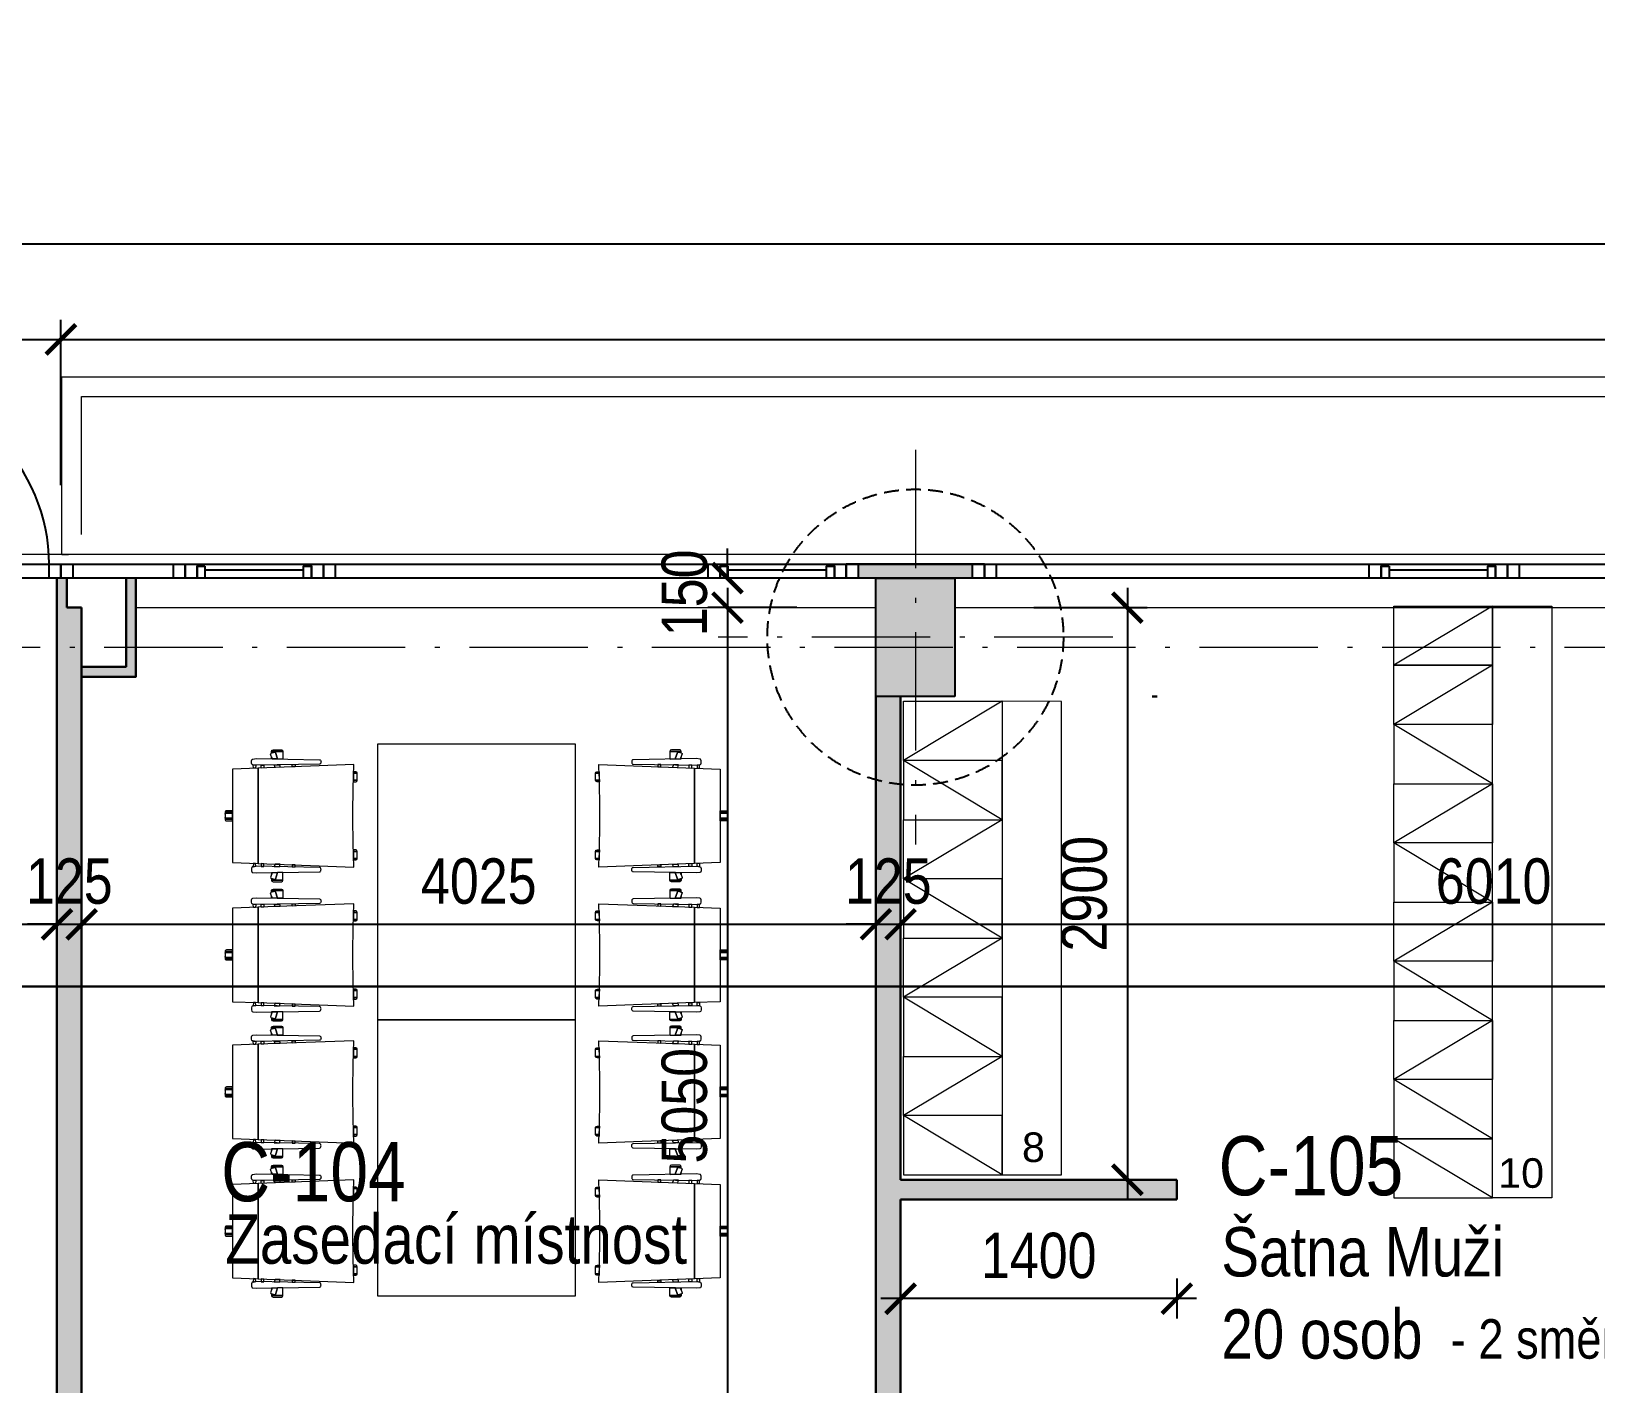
# Model space of a CAD drawing. Header units: millimetres. Extents: x 325046 to 1268204, y 1875583 to 2761998.
# Drawn here: x 911599 to 919526, y 2587159 to 2594014 of the extents above; entities that cross this region are included whole.
import ezdxf

# ---------------------------------------------------------------- set-up
doc = ezdxf.new("R2010")
doc.units = ezdxf.units.MM
doc.header["$LTSCALE"] = 100
doc.header["$PDMODE"] = 65
for name, pattern in [('ACAD_ISO10W100', [18.5, 12, -3, 0.5, -3]), ('DASHED', [0.75, 0.5, -0.25]), ('SO02_F11anp01$0${ Leader Line}', [0])]:
    doc.linetypes.add(name, pattern=pattern)
for name, color, linetype in [('FASÁDY - okna - PŮDORYS', 8, 'Continuous'), ('kóty 100', 5, 'Continuous'), ('Kóty osové', 5, 'Continuous'), ('OKNA - RASTR', 5, 'Continuous'), ('ČÍSLO MÍSTNOSTI', 4, 'Continuous'), ('ŽB- SLOUPY', 3, 'Continuous')]:
    doc.layers.add(name, color=color, linetype=linetype)
for name, color, linetype, lineweight in [('FASÁDY filling', 7, 'Continuous', 5), ('Objekty - osy', 5, 'ACAD_ISO10W100', 20), ('ŽB - Šraf-prefa', 253, 'Continuous', 13)]:
    doc.layers.add(name, color=color, linetype=linetype, lineweight=lineweight)
for name, color, linetype, lineweight, true_color in [('INTERIÉR', 7, 'Continuous', 5, 0xa65930), ('Korabek-trasy', 7, 'Continuous', 30, 0x7478c3), ('Manipulační - obrys - 1. etapa', 7, 'Continuous', 13, 0x1a63a8), ('otvory', 7, 'Continuous', 20, 0xb30000), ('PŘÍČKY - SDK', 7, 'Continuous', 30, 0x6a1174)]:
    doc.layers.add(name, color=color, linetype=linetype, lineweight=lineweight, true_color=true_color)
for name, color, linetype, true_color in [('POPIS MÍSTNOSTÍ', 7, 'Continuous', 0x072bf2), ('Příprava na dock', 7, 'Continuous', 0x616161), ('ŠRAF - SDK', 7, 'Continuous', 0xfbe0ee)]:
    doc.layers.add(name, color=color, linetype=linetype, true_color=true_color)
doc.styles.add('arial 1_200', font='arialbd.ttf', dxfattribs={"height": 300})
doc.styles.add('ARIAL NARROW', font='ARIALN.TTF')
doc.styles.add('ARIL-TENKÝ', font='arial.ttf')
doc.dimstyles.new('100', dxfattribs={"dimscale": 100, "dimtxt": 2.3, "dimasz": 1.5, "dimexe": 1, "dimexo": 4, "dimgap": 1, "dimtad": 1, "dimdec": 0, "dimzin": 0, "dimdsep": 46, "dimtxsty": 'ARIAL NARROW', "dimblk": 'ARCHTICK', "dimcen": 4, "dimdle": 1, "dimclrd": 256, "dimclre": 256, "dimclrt": 7, "dimadec": 0, "dimazin": 0, "dimtfac": 1, "dimtdec": 0, "dimtix": 1, "dimtofl": 0, "dimtmove": 0, "dimatfit": 2, "dimldrblk": 'OBLIQUE', "dimfxl": 1, "dimtolj": 1, "dimtzin": 0, "dimlwd": -1, "dimlwe": -1, "dimarcsym": 1})
doc.dimstyles.new('400', dxfattribs={"dimscale": 400, "dimtxt": 2.5, "dimasz": 2, "dimexe": 1, "dimexo": 12, "dimgap": 1, "dimtad": 1, "dimdec": 0, "dimzin": 0, "dimdsep": 46, "dimtxsty": 'ARIL-TENKÝ', "dimblk": 'ARCHTICK', "dimcen": 4, "dimdle": 1, "dimclrd": 256, "dimclre": 256, "dimclrt": 7, "dimadec": 0, "dimazin": 0, "dimtfac": 1, "dimtdec": 0, "dimtix": 1, "dimtofl": 0, "dimtmove": 0, "dimatfit": 0, "dimldrblk": 'OBLIQUE', "dimfxl": 1, "dimtolj": 1, "dimtzin": 0, "dimlwd": -1, "dimlwe": -1, "dimarcsym": 0})

# ---------------------------------------------------------------- blocks, each defined once
blk = doc.blocks.new('H1 PU')
at = {"layer": 'Příprava na dock', "linetype": 'DASHED', "ltscale": 1.5}
blk.add_circle((1537735.9, -4876565), 750, dxfattribs=at)
blk = doc.blocks.new('A$C73023567')
at = {"layer": 'Korabek-trasy'}
blk.add_line((205475.3, 123125.6), (264874.7, 123125.6), dxfattribs=at)
blk = doc.blocks.new('A$C6A1E434B')
at = {"layer": 'FASÁDY - okna - PŮDORYS'}
blk.add_line((30, 2550), (30, 2050), dxfattribs=at)
for points in [[(10, 2590), (70, 2590), (70, 2550), (10, 2550)], [(10, 2050), (70, 2050), (70, 2010), (10, 2010)]]:
    blk.add_lwpolyline(points, close=True, dxfattribs=at)
at = {"layer": 'OKNA - RASTR'}
blk.add_lwpolyline([(0, 2650), (70, 2650), (70, 0), (0, 0), (0, 2650)], dxfattribs=at)
for points in [[(0, 2650), (70, 2650), (70, 2590), (0, 2590)], [(0, 2010), (70, 2010), (70, 1950), (0, 1950)], [(0, 60), (70, 60), (70, 0), (0, 0)]]:
    blk.add_lwpolyline(points, close=True, dxfattribs=at)
blk = doc.blocks.new('A$C46AD0EA0')
at = {"layer": 'OKNA - RASTR'}
blk.add_line((60, 70), (60, 970), dxfattribs=at)
for points in [[(60, 70), (60, 0), (0, 0), (0, 70)], [(1020, 70), (1020, 0), (960, 0), (960, 70)]]:
    blk.add_lwpolyline(points, close=True, dxfattribs=at)
at = {"layer": 'OKNA - RASTR', "ltscale": 100}
blk.add_lwpolyline([(0, 70), (1020, 70), (1020, 0), (0, 0)], close=True, dxfattribs=at)
at = {"layer": 'OKNA - RASTR'}
blk.add_arc((60, 70), 900, 0, 90, dxfattribs=at)
blk = doc.blocks.new('EA119')
at = {"lineweight": 5}
for p, q in [((-0.0126, 0.3441), (-0.0126, 0.31)), ((-0.0126, 0.3441), (-0.0126, 0.3441)), ((0.0085, 0.3482), (-0.0085, 0.3482)), ((0.0126, 0.31), (0.0126, 0.3441)), ((-0.0126, 0.31), (0.0126, 0.31)), ((-0.318, 0.1146), (-0.3233, 0.0983)), ((-0.3207, 0.0932), (-0.2881, 0.0826)), ((-0.2885, 0.1093), (-0.3129, 0.1172)), ((-0.2881, 0.0826), (-0.2885, 0.1093)), ((-0.2576, 0.0993), (-0.2581, 0.0729)), ((-0.2449, 0.0951), (-0.2576, 0.0993)), ((-0.2458, 0.0689), (-0.2449, 0.0951)), ((0.2449, 0.0951), (0.2576, 0.0993)), ((0.2458, 0.0689), (0.2449, 0.0951)), ((0.2576, 0.0993), (0.2581, 0.0729)), ((0.2881, 0.0826), (0.2885, 0.1093)), ((0.3207, 0.0932), (0.2881, 0.0826)), ((0.2885, 0.1093), (0.3129, 0.1172)), ((0.318, 0.1146), (0.3233, 0.0983)), ((-0.2581, 0.0729), (-0.2458, 0.0689)), ((0.2581, 0.0729), (0.2458, 0.0689))]:
    blk.add_line(p, q, dxfattribs=at)
for points in [[(-0.0179, 0.3482, 0.416379), (-0.0254, 0.3406), (-0.0254, 0.31), (-0.0179, 0.31)], [(-0.0126, 0.3441, -0.414214), (-0.0085, 0.3482), (-0.0179, 0.3482), (-0.0179, 0.31), (-0.0126, 0.31)], [(0.0179, 0.3482), (0.0085, 0.3482, -0.414214), (0.0126, 0.3441), (0.0126, 0.31), (0.0179, 0.31)], [(0.0254, 0.3406, 0.416379), (0.0179, 0.3482), (0.0179, 0.31), (0.0254, 0.31)], [(-0.2599, -0.305), (-0.2453, -0.3044, -0.019237), (0.2453, -0.3044), (0.2599, -0.305), (0.2417, 0.18), (-0.2417, 0.18)], [(-0.3265, 0.1126, 0.412052), (-0.3341, 0.1051), (-0.3341, 0.0626, 0.411427), (-0.3266, 0.0551), (-0.3265, 0.0551)], [(-0.2881, 0.0826), (-0.3207, 0.0932, -0.414214), (-0.3233, 0.0983), (-0.3187, 0.1126), (-0.3265, 0.1126), (-0.3265, 0.0551), (-0.2908, 0.0551, 0.109438), (-0.2876, 0.0558)], [(-0.2886, 0.1123, 0.072859), (-0.2908, 0.1126), (-0.2987, 0.1126), (-0.2885, 0.1093)], [(0.2881, 0.0826), (0.3207, 0.0932, 0.414214), (0.3233, 0.0983), (0.3187, 0.1126), (0.3265, 0.1126), (0.3265, 0.0551), (0.2908, 0.0551, -0.109438), (0.2876, 0.0558)], [(0.2886, 0.1123, -0.072859), (0.2908, 0.1126), (0.2987, 0.1126), (0.2885, 0.1093)], [(0.3265, 0.1126, -0.412052), (0.3341, 0.1051), (0.3341, 0.0626, -0.411427), (0.3266, 0.0551), (0.3265, 0.0551)], [(-0.2161, -0.3034, 0.000295), (-0.2236, -0.3036), (-0.2236, -0.3146, 0.395579), (-0.2161, -0.3216)], [(-0.1803, -0.3023, 0.001403), (-0.2161, -0.3034), (-0.2161, -0.3216), (-0.1803, -0.3216)], [(-0.1728, -0.3021, 0.000295), (-0.1803, -0.3023), (-0.1803, -0.3216, 0.412052), (-0.1728, -0.3142)], [(0.1803, -0.3023, 0.000295), (0.1728, -0.3021), (0.1728, -0.3142, 0.412052), (0.1803, -0.3216)], [(0.2161, -0.3034, 0.001403), (0.1803, -0.3023), (0.1803, -0.3216), (0.2161, -0.3216)], [(0.2236, -0.3036, 0.000295), (0.2161, -0.3034), (0.2161, -0.3216, 0.395579), (0.2236, -0.3146)]]:
    blk.add_lwpolyline(points, format="xyb", close=True)
blk.add_lwpolyline([(0.2417, 0.18), (0.2368, 0.31), (-0.2368, 0.31), (-0.2417, 0.18)], close=True)
for points in [[(-0.256, 0.1913), (-0.2583, 0.2074, 0.259803), (-0.2616, 0.212, 0.177342), (-0.2844, 0.212, 0.259803), (-0.2877, 0.2074), (-0.29, 0.1913), (-0.2843, -0.131, 0.299794), (-0.2815, -0.1357, 0.089988), (-0.2759, -0.1377, 0.083071), (-0.2701, -0.1377, 0.089988), (-0.2645, -0.1357, 0.299794), (-0.2617, -0.131)], [(0.256, 0.1913), (0.2583, 0.2074, -0.259803), (0.2616, 0.212, -0.177342), (0.2844, 0.212, -0.259803), (0.2877, 0.2074), (0.29, 0.1913), (0.2843, -0.131, -0.299794), (0.2815, -0.1357, -0.089988), (0.2759, -0.1377, -0.083071), (0.2701, -0.1377, -0.089988), (0.2645, -0.1357, -0.299794), (0.2617, -0.131)]]:
    blk.add_lwpolyline(points, format="xyb", close=True, dxfattribs=at)
for points in [[(-0.2407, 0.2048), (-0.258, 0.2052), (-0.2562, 0.193), (-0.2412, 0.1933)], [(-0.2427, 0.1518), (-0.2422, 0.1658), (-0.2565, 0.1661), (-0.2567, 0.1515)], [(0.2407, 0.2048), (0.258, 0.2052), (0.2562, 0.193), (0.2412, 0.1933)], [(0.2427, 0.1518), (0.2422, 0.1658), (0.2565, 0.1661), (0.2567, 0.1515)], [(-0.2595, -0.0068), (-0.2487, -0.0066), (-0.2481, 0.0086), (-0.2592, 0.0088)], [(0.2595, -0.0068), (0.2487, -0.0066), (0.2481, 0.0086), (0.2592, 0.0088)]]:
    blk.add_lwpolyline(points, close=True, dxfattribs=at)
for centre, start, end in [((-0.0085, 0.3441), 90, 180), ((0.0085, 0.3441), 0, 90), ((-0.3194, 0.0971), 162, 252), ((-0.3141, 0.1133), 72, 162), ((0.3141, 0.1133), 18, 108), ((0.3194, 0.0971), 288, 18)]:
    blk.add_arc(centre, 0.00409, start, end, dxfattribs=at)
blk = doc.blocks.new('_ARCHTICK')
at = {"color": 0, "linetype": 'ByBlock', "const_width": 0.15}
blk.add_lwpolyline([(-0.5, -0.5), (0.5, 0.5)], dxfattribs=at)
blk = doc.blocks.new('*D1222')
at = {"layer": 'Defpoints', "color": 0, "linetype": 'ByBlock', "ltscale": 100, "transparency": 16777216}
for p in [(945728.7, 2592936.8), (910728.7, 2591609.1), (945728.7, 2591609.1)]:
    blk.add_point(p, dxfattribs=at)
at = {"layer": 'kóty 100', "linetype": 'ByBlock', "ltscale": 100, "transparency": 16777216}
for p, q in [((910728.7, 2592009.1), (910728.7, 2593036.8)), ((945728.7, 2592009.1), (945728.7, 2593036.8)), ((910628.7, 2592936.8), (945828.7, 2592936.8))]:
    blk.add_line(p, q, dxfattribs=at)
at = {"layer": 'kóty 100', "linetype": 'ByBlock', "ltscale": 100, "transparency": 16777216, "xscale": 150, "yscale": 150, "zscale": 150, "rotation": 180}
blk.add_blockref('_ARCHTICK', (910728.7, 2592936.8), dxfattribs=at)
at = {"layer": 'kóty 100', "linetype": 'ByBlock', "ltscale": 100, "transparency": 16777216, "xscale": 150, "yscale": 150, "zscale": 150}
blk.add_blockref('_ARCHTICK', (945728.7, 2592936.8), dxfattribs=at)
at = {"layer": 'kóty 100', "color": 7, "linetype": 'ByBlock', "ltscale": 100, "transparency": 16777216, "insert": (928228.7, 2593154.2), "char_height": 230, "attachment_point": 5, "style": 'ARIAL NARROW'}
blk.add_mtext('\\A1;35000', dxfattribs=at)
blk = doc.blocks.new('_Oblique')
at = {"color": 0, "lineweight": -2}
blk.add_line((-0.5, -0.5), (0.5, 0.5), dxfattribs=at)
blk = doc.blocks.new('*D1225')
at = {"layer": 'Defpoints', "color": 0, "linetype": 'ByBlock', "ltscale": 100, "transparency": 16777216}
for p in [(911728.7, 2591242.7), (910448.7, 2590892.7), (911728.7, 2589487.6)]:
    blk.add_point(p, dxfattribs=at)
at = {"layer": 'kóty 100', "linetype": 'ByBlock', "ltscale": 100, "transparency": 16777216}
for p, q in [((911728.7, 2590842.7), (911728.7, 2589387.6)), ((910448.7, 2590492.7), (910448.7, 2589387.6)), ((910348.7, 2589487.6), (911828.7, 2589487.6))]:
    blk.add_line(p, q, dxfattribs=at)
at = {"layer": 'kóty 100', "linetype": 'ByBlock', "ltscale": 100, "transparency": 16777216, "xscale": 150, "yscale": 150, "zscale": 150, "rotation": 180}
blk.add_blockref('_ARCHTICK', (910448.7, 2589487.6), dxfattribs=at)
at = {"layer": 'kóty 100', "linetype": 'ByBlock', "ltscale": 100, "transparency": 16777216, "xscale": 150, "yscale": 150, "zscale": 150}
blk.add_blockref('_ARCHTICK', (911728.7, 2589487.6), dxfattribs=at)
at = {"layer": 'kóty 100', "color": 7, "linetype": 'ByBlock', "ltscale": 100, "transparency": 16777216, "insert": (911088.7, 2589705), "char_height": 230, "attachment_point": 5, "style": 'ARIAL NARROW'}
blk.add_mtext('\\A1;1280', dxfattribs=at)
blk = doc.blocks.new('*D1226')
at = {"layer": 'Defpoints', "color": 0, "linetype": 'ByBlock', "ltscale": 100, "transparency": 16777216}
for p in [(911728.7, 2591242.7), (911853.7, 2590742.7), (911853.7, 2589487.6)]:
    blk.add_point(p, dxfattribs=at)
at = {"layer": 'kóty 100', "linetype": 'ByBlock', "ltscale": 100, "transparency": 16777216}
for p, q in [((911728.7, 2590842.7), (911728.7, 2589387.6)), ((911853.7, 2590342.7), (911853.7, 2589387.6)), ((911728.7, 2589487.6), (911578.7, 2589487.6)), ((911853.7, 2589487.6), (912003.7, 2589487.6))]:
    blk.add_line(p, q, dxfattribs=at)
at = {"layer": 'kóty 100', "linetype": 'ByBlock', "ltscale": 100, "transparency": 16777216, "xscale": 150, "yscale": 150, "zscale": 150}
blk.add_blockref('_ARCHTICK', (911728.7, 2589487.6), dxfattribs=at)
at = {"layer": 'kóty 100', "linetype": 'ByBlock', "ltscale": 100, "transparency": 16777216, "xscale": 150, "yscale": 150, "zscale": 150, "rotation": 180}
blk.add_blockref('_ARCHTICK', (911853.7, 2589487.6), dxfattribs=at)
at = {"layer": 'kóty 100', "color": 7, "linetype": 'ByBlock', "ltscale": 100, "transparency": 16777216, "insert": (911791.2, 2589705), "char_height": 230, "attachment_point": 5, "style": 'ARIAL NARROW'}
blk.add_mtext('\\A1;125', dxfattribs=at)
blk = doc.blocks.new('*D1227')
at = {"layer": 'Defpoints', "color": 0, "linetype": 'ByBlock', "ltscale": 100, "transparency": 16777216}
for p in [(911853.7, 2590742.7), (915878.7, 2590642.7), (915878.7, 2589487.6)]:
    blk.add_point(p, dxfattribs=at)
at = {"layer": 'kóty 100', "linetype": 'ByBlock', "ltscale": 100, "transparency": 16777216}
for p, q in [((911853.7, 2590342.7), (911853.7, 2589387.6)), ((915878.7, 2590242.7), (915878.7, 2589387.6)), ((911753.7, 2589487.6), (915978.7, 2589487.6))]:
    blk.add_line(p, q, dxfattribs=at)
at = {"layer": 'kóty 100', "linetype": 'ByBlock', "ltscale": 100, "transparency": 16777216, "xscale": 150, "yscale": 150, "zscale": 150, "rotation": 180}
blk.add_blockref('_ARCHTICK', (911853.7, 2589487.6), dxfattribs=at)
at = {"layer": 'kóty 100', "linetype": 'ByBlock', "ltscale": 100, "transparency": 16777216, "xscale": 150, "yscale": 150, "zscale": 150}
blk.add_blockref('_ARCHTICK', (915878.7, 2589487.6), dxfattribs=at)
at = {"layer": 'kóty 100', "color": 7, "linetype": 'ByBlock', "ltscale": 100, "transparency": 16777216, "insert": (913866.2, 2589705), "char_height": 230, "attachment_point": 5, "style": 'ARIAL NARROW'}
blk.add_mtext('\\A1;4025', dxfattribs=at)
blk = doc.blocks.new('*D1228')
at = {"layer": 'Defpoints', "color": 0, "linetype": 'ByBlock', "ltscale": 100, "transparency": 16777216}
for p in [(915878.7, 2590642.7), (916003.7, 2590642.7), (916003.7, 2589487.6)]:
    blk.add_point(p, dxfattribs=at)
at = {"layer": 'kóty 100', "linetype": 'ByBlock', "ltscale": 100, "transparency": 16777216}
for p, q in [((915878.7, 2590242.7), (915878.7, 2589387.6)), ((916003.7, 2590242.7), (916003.7, 2589387.6)), ((915878.7, 2589487.6), (915728.7, 2589487.6)), ((916003.7, 2589487.6), (916153.7, 2589487.6))]:
    blk.add_line(p, q, dxfattribs=at)
at = {"layer": 'kóty 100', "linetype": 'ByBlock', "ltscale": 100, "transparency": 16777216, "xscale": 150, "yscale": 150, "zscale": 150}
blk.add_blockref('_ARCHTICK', (915878.7, 2589487.6), dxfattribs=at)
at = {"layer": 'kóty 100', "linetype": 'ByBlock', "ltscale": 100, "transparency": 16777216, "xscale": 150, "yscale": 150, "zscale": 150, "rotation": 180}
blk.add_blockref('_ARCHTICK', (916003.7, 2589487.6), dxfattribs=at)
at = {"layer": 'kóty 100', "color": 7, "linetype": 'ByBlock', "ltscale": 100, "transparency": 16777216, "insert": (915941.2, 2589705), "char_height": 230, "attachment_point": 5, "style": 'ARIAL NARROW'}
blk.add_mtext('\\A1;125', dxfattribs=at)
blk = doc.blocks.new('*D1229')
at = {"layer": 'Defpoints', "color": 0, "linetype": 'ByBlock', "ltscale": 100, "transparency": 16777216}
for p in [(916003.7, 2590642.7), (922013.7, 2590642.7), (922013.7, 2589487.6)]:
    blk.add_point(p, dxfattribs=at)
at = {"layer": 'kóty 100', "linetype": 'ByBlock', "ltscale": 100, "transparency": 16777216}
for p, q in [((916003.7, 2590242.7), (916003.7, 2589387.6)), ((922013.7, 2590242.7), (922013.7, 2589387.6)), ((915903.7, 2589487.6), (922113.7, 2589487.6))]:
    blk.add_line(p, q, dxfattribs=at)
at = {"layer": 'kóty 100', "linetype": 'ByBlock', "ltscale": 100, "transparency": 16777216, "xscale": 150, "yscale": 150, "zscale": 150, "rotation": 180}
blk.add_blockref('_ARCHTICK', (916003.7, 2589487.6), dxfattribs=at)
at = {"layer": 'kóty 100', "linetype": 'ByBlock', "ltscale": 100, "transparency": 16777216, "xscale": 150, "yscale": 150, "zscale": 150}
blk.add_blockref('_ARCHTICK', (922013.7, 2589487.6), dxfattribs=at)
at = {"layer": 'kóty 100', "color": 7, "linetype": 'ByBlock', "ltscale": 100, "transparency": 16777216, "insert": (919008.7, 2589705), "char_height": 230, "attachment_point": 5, "style": 'ARIAL NARROW'}
blk.add_mtext('\\A1;6010', dxfattribs=at)
blk = doc.blocks.new('*D1241')
at = {"layer": 'Defpoints', "color": 0, "linetype": 'ByBlock', "ltscale": 100, "transparency": 16777216}
for p in [(915878.7, 2591242.7), (915126.4, 2591092.7), (915878.7, 2591092.7)]:
    blk.add_point(p, dxfattribs=at)
at = {"layer": 'kóty 100', "linetype": 'ByBlock', "ltscale": 100, "transparency": 16777216}
for p, q in [((915126.4, 2591242.7), (915126.4, 2591392.7)), ((915478.7, 2591242.7), (915026.4, 2591242.7)), ((915478.7, 2591092.7), (915026.4, 2591092.7)), ((915126.4, 2591092.7), (915126.4, 2590942.7))]:
    blk.add_line(p, q, dxfattribs=at)
at = {"layer": 'kóty 100', "linetype": 'ByBlock', "ltscale": 100, "transparency": 16777216, "xscale": 150, "yscale": 150, "zscale": 150}
for p, rotation in [((915126.4, 2591242.7), 270), ((915126.4, 2591092.7), 90)]:
    blk.add_blockref('_ARCHTICK', p, dxfattribs=dict(at, rotation=rotation))
at = {"layer": 'kóty 100', "color": 7, "linetype": 'ByBlock', "ltscale": 100, "transparency": 16777216, "insert": (914909, 2591167.7), "char_height": 230, "attachment_point": 5, "rotation": 90, "style": 'ARIAL NARROW'}
blk.add_mtext('\\A1;150', dxfattribs=at)
blk = doc.blocks.new('*D1242')
at = {"layer": 'Defpoints', "color": 0, "linetype": 'ByBlock', "ltscale": 100, "transparency": 16777216}
for p in [(915878.7, 2591092.7), (915126.4, 2586042.7), (915878.7, 2586042.7)]:
    blk.add_point(p, dxfattribs=at)
at = {"layer": 'kóty 100', "linetype": 'ByBlock', "ltscale": 100, "transparency": 16777216}
for p, q in [((915126.4, 2591192.7), (915126.4, 2585942.7)), ((915478.7, 2591092.7), (915026.4, 2591092.7)), ((915478.7, 2586042.7), (915026.4, 2586042.7))]:
    blk.add_line(p, q, dxfattribs=at)
at = {"layer": 'kóty 100', "linetype": 'ByBlock', "ltscale": 100, "transparency": 16777216, "xscale": 150, "yscale": 150, "zscale": 150}
for p, rotation in [((915126.4, 2591092.7), 90), ((915126.4, 2586042.7), 270)]:
    blk.add_blockref('_ARCHTICK', p, dxfattribs=dict(at, rotation=rotation))
at = {"layer": 'kóty 100', "color": 7, "linetype": 'ByBlock', "ltscale": 100, "transparency": 16777216, "insert": (914909, 2588567.7), "char_height": 230, "attachment_point": 5, "rotation": 90, "style": 'ARIAL NARROW'}
blk.add_mtext('\\A1;5050', dxfattribs=at)
blk = doc.blocks.new('*D1288')
at = {"layer": 'Defpoints', "color": 0, "linetype": 'ByBlock', "ltscale": 100, "transparency": 16777216}
for p in [(916278.7, 2591092.7), (916003.6, 2588192.7), (917152.9, 2588192.7)]:
    blk.add_point(p, dxfattribs=at)
at = {"layer": 'kóty 100', "linetype": 'ByBlock', "ltscale": 100, "transparency": 16777216}
for p, q in [((917152.9, 2591192.7), (917152.9, 2588092.7)), ((916678.7, 2591092.7), (917252.9, 2591092.7)), ((916403.6, 2588192.7), (917252.9, 2588192.7))]:
    blk.add_line(p, q, dxfattribs=at)
at = {"layer": 'kóty 100', "linetype": 'ByBlock', "ltscale": 100, "transparency": 16777216, "xscale": 150, "yscale": 150, "zscale": 150}
for p, rotation in [((917152.9, 2591092.7), 90), ((917152.9, 2588192.7), 270)]:
    blk.add_blockref('_ARCHTICK', p, dxfattribs=dict(at, rotation=rotation))
at = {"layer": 'kóty 100', "color": 7, "linetype": 'ByBlock', "ltscale": 100, "transparency": 16777216, "insert": (916935.4, 2589642.7), "char_height": 230, "attachment_point": 5, "rotation": 90, "style": 'ARIAL NARROW'}
blk.add_mtext('\\A1;2900', dxfattribs=at)
blk = doc.blocks.new('*D1289')
at = {"layer": 'Defpoints', "color": 0, "linetype": 'ByBlock', "ltscale": 100, "transparency": 16777216}
for p in [(916003.6, 2588092.7), (917403.7, 2588092.7), (916003.6, 2587589.8)]:
    blk.add_point(p, dxfattribs=at)
at = {"layer": 'kóty 100', "linetype": 'ByBlock', "ltscale": 100, "transparency": 16777216}
for p, q in [((916003.6, 2587692.7), (916003.6, 2587489.8)), ((917403.7, 2587692.7), (917403.7, 2587489.8)), ((917503.7, 2587589.8), (915903.6, 2587589.8))]:
    blk.add_line(p, q, dxfattribs=at)
at = {"layer": 'kóty 100', "linetype": 'ByBlock', "ltscale": 100, "transparency": 16777216, "xscale": 150, "yscale": 150, "zscale": 150, "rotation": 180}
blk.add_blockref('_ARCHTICK', (916003.6, 2587589.8), dxfattribs=at)
at = {"layer": 'kóty 100', "linetype": 'ByBlock', "ltscale": 100, "transparency": 16777216, "xscale": 150, "yscale": 150, "zscale": 150}
blk.add_blockref('_ARCHTICK', (917403.7, 2587589.8), dxfattribs=at)
at = {"layer": 'kóty 100', "color": 7, "linetype": 'ByBlock', "ltscale": 100, "transparency": 16777216, "insert": (916703.6, 2587807.2), "char_height": 230, "attachment_point": 5, "style": 'ARIAL NARROW'}
blk.add_mtext('\\A1;1400', dxfattribs=at)
blk = doc.blocks.new('*D1551')
at = {"layer": 'Defpoints', "color": 0, "linetype": 'ByBlock', "ltscale": 100, "transparency": 16777216}
for p in [(911748.7, 2592452), (910728.7, 2591362.7), (911748.7, 2591312.7)]:
    blk.add_point(p, dxfattribs=at)
at = {"layer": 'kóty 100', "linetype": 'ByBlock', "ltscale": 100, "transparency": 16777216}
for p, q in [((910728.7, 2591762.7), (910728.7, 2592552)), ((911748.7, 2591712.7), (911748.7, 2592552)), ((910628.7, 2592452), (911848.7, 2592452))]:
    blk.add_line(p, q, dxfattribs=at)
at = {"layer": 'kóty 100', "linetype": 'ByBlock', "ltscale": 100, "transparency": 16777216, "xscale": 150, "yscale": 150, "zscale": 150, "rotation": 180}
blk.add_blockref('_ARCHTICK', (910728.7, 2592452), dxfattribs=at)
at = {"layer": 'kóty 100', "linetype": 'ByBlock', "ltscale": 100, "transparency": 16777216, "xscale": 150, "yscale": 150, "zscale": 150}
blk.add_blockref('_ARCHTICK', (911748.7, 2592452), dxfattribs=at)
at = {"layer": 'kóty 100', "color": 7, "linetype": 'ByBlock', "ltscale": 100, "transparency": 16777216, "insert": (911238.7, 2592669.5), "char_height": 230, "attachment_point": 5, "style": 'ARIAL NARROW'}
blk.add_mtext('\\A1;1020', dxfattribs=at)
blk = doc.blocks.new('*D1552')
at = {"layer": 'Defpoints', "color": 0, "linetype": 'ByBlock', "ltscale": 100, "transparency": 16777216}
for p in [(934428.7, 2592452), (911748.7, 2591312.7), (934428.7, 2591312.7)]:
    blk.add_point(p, dxfattribs=at)
at = {"layer": 'kóty 100', "linetype": 'ByBlock', "ltscale": 100, "transparency": 16777216}
for p, q in [((911748.7, 2591712.7), (911748.7, 2592552)), ((934428.7, 2591712.7), (934428.7, 2592552)), ((911648.7, 2592452), (934528.7, 2592452))]:
    blk.add_line(p, q, dxfattribs=at)
at = {"layer": 'kóty 100', "linetype": 'ByBlock', "ltscale": 100, "transparency": 16777216, "xscale": 150, "yscale": 150, "zscale": 150, "rotation": 180}
blk.add_blockref('_ARCHTICK', (911748.7, 2592452), dxfattribs=at)
at = {"layer": 'kóty 100', "linetype": 'ByBlock', "ltscale": 100, "transparency": 16777216, "xscale": 150, "yscale": 150, "zscale": 150}
blk.add_blockref('_ARCHTICK', (934428.7, 2592452), dxfattribs=at)
at = {"layer": 'kóty 100', "color": 7, "linetype": 'ByBlock', "ltscale": 100, "transparency": 16777216, "insert": (923088.7, 2592669.5), "char_height": 230, "attachment_point": 5, "style": 'ARIAL NARROW'}
blk.add_mtext('\\A1;22680', dxfattribs=at)
blk = doc.blocks.new('*D1556')
at = {"layer": 'Defpoints', "color": 0, "transparency": 16777216}
for p in [(705683.7, 2607865.8), (705683.7, 2591362.7), (1078473.7, 2591362.7)]:
    blk.add_point(p, dxfattribs=at)
at = {"layer": 'Kóty osové', "transparency": 16777216}
for p, q in [((705683.7, 2596162.7), (705683.7, 2608265.8)), ((1078473.7, 2596162.7), (1078473.7, 2608265.8)), ((1078873.7, 2607865.8), (705283.7, 2607865.8))]:
    blk.add_line(p, q, dxfattribs=at)
at = {"layer": 'Kóty osové', "transparency": 16777216, "xscale": 800, "yscale": 800, "zscale": 800, "rotation": 180}
blk.add_blockref('_ARCHTICK', (705683.7, 2607865.8), dxfattribs=at)
at = {"layer": 'Kóty osové', "transparency": 16777216, "xscale": 800, "yscale": 800, "zscale": 800}
blk.add_blockref('_ARCHTICK', (1078473.7, 2607865.8), dxfattribs=at)
at = {"layer": 'Kóty osové', "color": 7, "transparency": 16777216, "insert": (892078.7, 2608776.8), "char_height": 1000, "attachment_point": 5, "style": 'ARIL-TENKÝ'}
blk.add_mtext('\\A1;372790', dxfattribs=at)

msp = doc.modelspace()

# ---------------------------------------------------------------- hatches: boundary and pattern name
at = {"layer": 'FASÁDY filling', "ltscale": 200, "true_color": 0x8f9ca3}
h = msp.add_hatch(color=253, dxfattribs=at)
h.dxf.hatch_style = 1
h.paths.add_polyline_path([(915788.7, 2591312.7), (915788.7, 2591242.7), (916368.7, 2591242.7), (916368.7, 2591312.7)])
at = {"layer": 'ŠRAF - SDK', "ltscale": 100}
h = msp.add_hatch(color=256, dxfattribs=at)
h.dxf.hatch_style = 1
h.paths.add_polyline_path([(911853.7, 2591092.7), (911778.7, 2591092.7), (911778.7, 2591242.7), (911753.7, 2591242.7), (911728.7, 2591242.7), (911728.7, 2586997.7), (911853.7, 2586997.7)])
h.paths.add_polyline_path([(916003.6, 2588092.7), (917403.7, 2588092.7), (917403.7, 2588192.7), (916003.6, 2588192.7), (916003.7, 2590642.7), (915878.7, 2590642.7), (915878.7, 2586042.7), (911853.7, 2586042.7), (911853.7, 2586097.7), (911728.7, 2586097.7), (911728.7, 2585862.7), (911853.7, 2585862.7), (911853.7, 2585917.7), (915878.7, 2585917.7), (915878.7, 2585017.7), (914158.7, 2585017.7), (914158.7, 2585067.7), (914033.7, 2585067.7), (914033.7, 2584517.7), (911853.7, 2584517.7), (911853.7, 2584962.7), (911728.7, 2584962.7), (911728.7, 2584337.7), (911853.7, 2584337.7), (911853.7, 2584392.7), (914158.7, 2584392.7), (914158.7, 2584892.7), (915878.7, 2584892.7), (915878.7, 2582892.7), (916003.7, 2582892.7)])
h.paths.add_polyline_path([(911853.7, 2583437.7), (911728.7, 2583437.7), (911728.7, 2582892.7), (911828.7, 2582892.7), (911853.7, 2582892.7)], flags=17)
h = msp.add_hatch(color=256, dxfattribs=at)
h.dxf.hatch_style = 1
h.paths.add_polyline_path([(912128.7, 2591242.7), (912078.7, 2591242.7), (912078.7, 2591092.7), (912128.7, 2591092.7)])
h.paths.add_polyline_path([(912128.7, 2591092.7), (912078.7, 2591092.7), (912078.7, 2590892.7), (912128.7, 2590892.7)])
h.paths.add_polyline_path([(912128.7, 2590892.7), (912078.7, 2590892.7), (912078.7, 2590792.7), (911853.7, 2590792.7), (911853.7, 2590742.7), (912128.7, 2590742.7)])
at = {"layer": 'ŽB - Šraf-prefa'}
h = msp.add_hatch(color=256, dxfattribs=at)
h.dxf.hatch_style = 1
h.paths.add_polyline_path([(916278.7, 2590642.7), (915878.7, 2590642.7), (915878.7, 2591242.7), (916278.7, 2591242.7)])

# ---------------------------------------------------------------- linework, layer by layer
at = {"layer": 'FASÁDY - okna - PŮDORYS'}
msp.add_line((912978.7, 2591282.7), (912478.7, 2591282.7), dxfattribs=at)
for points in [[(912478.7, 2591302.7), (912478.7, 2591242.7), (912438.7, 2591242.7), (912438.7, 2591302.7)], [(913018.7, 2591302.7), (913018.7, 2591242.7), (912978.7, 2591242.7), (912978.7, 2591302.7)]]:
    msp.add_lwpolyline(points, close=True, dxfattribs=at)
at = {"layer": 'INTERIÉR'}
for points in [[(919003.7, 2591100.3), (919003.7, 2590800.3), (918503.7, 2590800.3), (918503.7, 2591100.3), (919003.7, 2591100.3), (918503.7, 2590800.3)], [(919003.7, 2588100.3), (919003.7, 2591100.3), (919303.7, 2591100.3), (919304.3, 2588100.3), (919003.7, 2588100.3)], [(919003.7, 2590800.3), (919003.7, 2590500.3), (918503.7, 2590500.3), (918503.7, 2590800.3), (919003.7, 2590800.3), (918503.7, 2590500.3)], [(916519.1, 2590617.8), (916519.1, 2590317.8), (916019.1, 2590317.8), (916019.1, 2590617.8), (916519.1, 2590617.8), (916019.1, 2590317.8)], [(916519.1, 2590617.8), (916519.1, 2588217.8), (916819.1, 2588217.8), (916819.6, 2590617.7), (916519.1, 2590617.8)], [(919003.7, 2590200.3), (919003.7, 2590500.3), (918503.7, 2590500.2), (918503.7, 2590200.2), (919003.7, 2590200.3), (918503.7, 2590500.2)], [(916519.1, 2590017.8), (916519.1, 2590317.8), (916019.1, 2590317.7), (916019.1, 2590017.7), (916519.1, 2590017.8), (916019.1, 2590317.7)], [(919003.7, 2590200.3), (919003.7, 2589900.3), (918503.7, 2589900.3), (918503.7, 2590200.3), (919003.7, 2590200.3), (918503.7, 2589900.3)], [(916519.1, 2590017.8), (916519.1, 2589717.8), (916019.1, 2589717.8), (916019.1, 2590017.8), (916519.1, 2590017.8), (916019.1, 2589717.8)], [(919003.7, 2589600.3), (919003.7, 2589900.3), (918503.7, 2589900.2), (918503.7, 2589600.2), (919003.7, 2589600.3), (918503.7, 2589900.2)], [(916519.1, 2589417.9), (916519.1, 2589717.9), (916019.1, 2589717.8), (916019.1, 2589417.8), (916519.1, 2589417.9), (916019.1, 2589717.8)], [(919003.7, 2589600.2), (919003.7, 2589300.2), (918503.7, 2589300.2), (918503.7, 2589600.2), (919003.7, 2589600.2), (918503.7, 2589300.2)], [(916519.1, 2589417.9), (916519.1, 2589117.9), (916019.1, 2589118), (916019.1, 2589418), (916519.1, 2589417.9), (916019.1, 2589118)], [(919003.7, 2589000.3), (919003.7, 2589300.3), (918503.7, 2589300.2), (918503.7, 2589000.2), (919003.7, 2589000.3), (918503.7, 2589300.2)], [(916519.1, 2588817.8), (916519.1, 2589117.8), (916019.1, 2589117.7), (916019.1, 2588817.7), (916519.1, 2588817.8), (916019.1, 2589117.7)], [(919003.7, 2589000.3), (919003.7, 2588700.3), (918503.7, 2588700.3), (918503.7, 2589000.3), (919003.7, 2589000.3), (918503.7, 2588700.3)], [(916519.1, 2588817.8), (916519.1, 2588517.8), (916019.1, 2588517.8), (916019.1, 2588817.8), (916519.1, 2588817.8), (916019.1, 2588517.8)], [(919003.7, 2588400.3), (919003.7, 2588700.3), (918503.7, 2588700.2), (918503.7, 2588400.2), (919003.7, 2588400.3), (918503.7, 2588700.2)], [(916519.1, 2588217.8), (916519.1, 2588517.8), (916019.1, 2588517.7), (916019.1, 2588217.7), (916519.1, 2588217.8), (916019.1, 2588517.7)], [(919003.7, 2588100.3), (919003.7, 2588400.3), (918503.7, 2588400.2), (918503.7, 2588100.2), (919003.7, 2588100.3), (918503.7, 2588400.2)]]:
    msp.add_lwpolyline(points, dxfattribs=at)
for points in [[(913354.1, 2590402.4), (914354.3, 2590402.4), (914354.3, 2589002.5), (913354.1, 2589002.5)], [(913354.1, 2589002.5), (914354.3, 2589002.5), (914354.3, 2587602.6), (913354.1, 2587602.6)]]:
    msp.add_lwpolyline(points, close=True, dxfattribs=at)
at = {"layer": 'Manipulační - obrys - 1. etapa', "ltscale": 100}
for points in [[(911753.7, 2591362.7), (911753.7, 2592262.7), (937808.7, 2592262.7), (937808.7, 2591362.7), (911753.7, 2591362.7), (911787, 2591362.7)], [(911853.7, 2591462.7), (911853.7, 2592162.7), (937708.7, 2592162.7), (937708.7, 2591462.7)]]:
    msp.add_lwpolyline(points, dxfattribs=at)
at = {"layer": 'Manipulační - obrys - 1. etapa'}
msp.add_lwpolyline([(1019478.7, 2542472.7), (1078473.7, 2542472.7), (1078473.7, 2591362.7), (772398.7, 2591362.7)], dxfattribs=at)
at = {"layer": 'Objekty - osy', "ltscale": 0.5}
for points in [[(916078.7, 2591892.7), (916078.7, 2589892.7)], [(703843.7, 2590892.7), (1077843.7, 2590892.7)], [(917078.7, 2590942.7), (915078.7, 2590942.7)]]:
    msp.add_lwpolyline(points, dxfattribs=at)
at = {"layer": 'OKNA - RASTR', "ltscale": 100}
msp.add_lwpolyline([(911748.7, 2591312.7), (912378.7, 2591312.7), (912378.7, 2591242.7), (911748.7, 2591242.7)], close=True, dxfattribs=at)
at = {"layer": 'OKNA - RASTR'}
for points in [[(911808.7, 2591312.7), (911808.7, 2591242.7), (911748.7, 2591242.7), (911748.7, 2591312.7)], [(912378.7, 2591312.7), (912378.7, 2591242.7), (912318.7, 2591242.7), (912318.7, 2591312.7)], [(912438.7, 2591312.7), (912438.7, 2591242.7), (912378.7, 2591242.7), (912378.7, 2591312.7)], [(913078.7, 2591312.7), (913078.7, 2591242.7), (913018.7, 2591242.7), (913018.7, 2591312.7)], [(916428.7, 2591312.7), (916428.7, 2591242.7), (915728.7, 2591242.7), (915728.7, 2591312.7)], [(915788.7, 2591312.7), (915788.7, 2591242.7), (915728.7, 2591242.7), (915728.7, 2591312.7)], [(916428.7, 2591312.7), (916428.7, 2591242.7), (916368.7, 2591242.7), (916368.7, 2591312.7)]]:
    msp.add_lwpolyline(points, close=True, dxfattribs=at)
for points in [[(913078.7, 2591312.7), (913078.7, 2591242.7), (912378.7, 2591242.7), (912378.7, 2591312.7), (913078.7, 2591312.7)], [(916428.7, 2591312.7), (915728.7, 2591312.7)], [(916428.7, 2591242.7), (915728.7, 2591242.7)]]:
    msp.add_lwpolyline(points, dxfattribs=at)
at = {"layer": 'otvory'}
for p, q in [((912128.7, 2591092.7), (915878.7, 2591092.7)), ((916278.7, 2591092.7), (921828.7, 2591092.7))]:
    msp.add_line(p, q, dxfattribs=at)
at = {"layer": 'PŘÍČKY - SDK'}
for p, q in [((911728.7, 2586997.7), (911728.7, 2591242.7)), ((911778.7, 2591092.7), (911778.7, 2591242.7)), ((911853.7, 2591092.7), (911778.7, 2591092.7)), ((911853.7, 2586997.7), (911853.7, 2591092.7)), ((915878.7, 2590642.7), (915878.7, 2586042.7)), ((916003.7, 2590642.7), (916003.6, 2588192.7)), ((916003.7, 2590642.7), (916003.7, 2588217.7)), ((917403.7, 2588192.7), (916003.6, 2588192.7)), ((917403.7, 2588092.7), (917403.7, 2588192.7)), ((917403.7, 2588092.7), (916003.6, 2588092.7)), ((916003.6, 2588092.7), (916003.7, 2582892.7))]:
    msp.add_line(p, q, dxfattribs=at)
at = {"layer": 'PŘÍČKY - SDK', "linetype": 'ByBlock', "ltscale": 100}
for points in [[(911853.7, 2590742.7), (912128.7, 2590742.7), (912128.7, 2591242.7)], [(911853.7, 2590792.7), (912078.7, 2590792.7), (912078.7, 2591242.7)]]:
    msp.add_lwpolyline(points, dxfattribs=at)
at = {"layer": 'PŘÍČKY - SDK', "ltscale": 100}
msp.add_lwpolyline([(917303.7, 2590642.7), (917278.7, 2590642.7)], dxfattribs=at)
at = {"layer": 'ŽB- SLOUPY'}
msp.add_lwpolyline([(916278.7, 2590642.7), (915878.7, 2590642.7), (915878.7, 2591242.7), (916278.7, 2591242.7)], close=True, dxfattribs=at)

# ---------------------------------------------------------------- block references
at = {"layer": 'INTERIÉR', "extrusion": (0, 0, -1), "yscale": 1000, "zscale": -1000}
for p, xscale, rotation in [((-912928.8, 2590037.5), -1000, 269.9999655314031), ((-914779.6, 2590037.5), 1000, 90.00003446859698), ((-912928.8, 2589332), -1000, 269.9999655314031), ((-914779.6, 2589332), 1000, 90.00003446859698), ((-912928.8, 2588637.6), -1000, 269.9999655314031), ((-914779.6, 2588637.6), 1000, 90.00003446859698), ((-912928.8, 2587932.1), -1000, 269.9999655314031), ((-914779.6, 2587932.1), 1000, 90.00003446859698)]:
    msp.add_blockref('EA119', p, dxfattribs=dict(at, xscale=xscale, rotation=rotation))
at = {"layer": 'Korabek-trasy', "linetype": 'SO02_F11anp01$0${ Leader Line}'}
msp.add_blockref('A$C73023567', (705803.7, 2466047.2), dxfattribs=at)
at = {"layer": 'OKNA - RASTR', "ltscale": 100}
msp.add_blockref('A$C46AD0EA0', (910728.7, 2591242.7), dxfattribs=at)
at = {"layer": 'OKNA - RASTR', "rotation": 270}
for p in [(913078.7, 2591312.7), (916428.7, 2591312.7), (919078.7, 2591312.7)]:
    msp.add_blockref('A$C6A1E434B', p, dxfattribs=at)
at = {"layer": 'Příprava na dock', "rotation": 90.00000000000006}
msp.add_blockref('H1 PU', (-3960486.3, 1053206.8), dxfattribs=at)

# ---------------------------------------------------------------- texts
at = {"layer": 'INTERIÉR', "char_height": 150, "attachment_point": 3, "style": 'arial 1_200'}
for s, insert in [('{\\fArial|b0|i0|c238|p34;8}', (916735.3, 2588432.4)), ('{\\fArial|b0|i0|c238|p34;10}', (919264.7, 2588301.6))]:
    msp.add_mtext_dynamic_manual_height_columns(s, width=472.538, gutter_width=1500, heights=[0], dxfattribs=dict(at, insert=insert))
at = {"layer": 'POPIS MÍSTNOSTÍ', "char_height": 250, "width": 3980.887, "attachment_point": 7, "style": 'ARIAL NARROW'}
for s, insert in [('Zasedací místnost', (912582.2, 2587763.4, 0)), ('Šatna Muži\\P20 osob {\\H0.8x; - 2 směny po 10 osob}', (917629.1, 2587225.3, 0))]:
    msp.add_mtext(s, dxfattribs=dict(at, insert=insert))
at = {"layer": 'ČÍSLO MÍSTNOSTI', "style": 'ARIAL NARROW'}
for s, p in [('C-105', (917615.3, 2588113.6)), ('C-104', (912560.7, 2588083.3))]:
    msp.add_text(s, height=300, dxfattribs=at).set_placement(p)

# ---------------------------------------------------------------- dimensions: what is measured, and where the dimension line sits
at = {"layer": 'kóty 100', "linetype": 'ByBlock', "ltscale": 100}
for base, p1, p2, picture, middle in [((945728.7, 2592936.8), (910728.7, 2591609.1), (945728.7, 2591609.1), '*D1222', (928228.7, 2593154.2)), ((911748.7, 2592452), (910728.7, 2591362.7), (911748.7, 2591312.7), '*D1551', (911238.7, 2592669.5)), ((916003.6, 2587589.8), (917403.7, 2588092.7), (916003.6, 2588092.7), '*D1289', (916703.6, 2587807.2))]:
    dim = msp.add_linear_dim(base=base, p1=p1, p2=p2, dimstyle='100', dxfattribs=at)
    dim.commit()
    dim.dimension.update_dxf_attribs({"geometry": picture, "text_midpoint": middle})
for base, p1, p2, picture, middle in [((934428.7, 2592452), (911748.7, 2591312.7), (934428.7, 2591312.7), '*D1552', (923088.7, 2592669.5)), ((911728.7, 2589487.6), (910448.7, 2590892.7), (911728.7, 2591242.7), '*D1225', (911088.7, 2589705)), ((911853.7, 2589487.6), (911728.7, 2591242.7), (911853.7, 2590742.7), '*D1226', (911791.2, 2589705)), ((915878.7, 2589487.6), (911853.7, 2590742.7), (915878.7, 2590642.7), '*D1227', (913866.2, 2589705)), ((916003.7, 2589487.6), (915878.7, 2590642.7), (916003.7, 2590642.7), '*D1228', (915941.2, 2589705)), ((922013.7, 2589487.6), (916003.7, 2590642.7), (922013.7, 2590642.7), '*D1229', (919008.7, 2589705))]:
    dim = msp.add_linear_dim(base=base, p1=p1, p2=p2, dimstyle='100', override={"dimtmove": 1}, dxfattribs=at)
    dim.commit()
    dim.dimension.update_dxf_attribs({"geometry": picture, "text_midpoint": middle})
for base, p1, p2, picture, middle in [((915126.4, 2591092.7), (915878.7, 2591242.7), (915878.7, 2591092.7), '*D1241', (914909, 2591167.7)), ((917152.9, 2588192.7), (916278.7, 2591092.7), (916003.6, 2588192.7), '*D1288', (916935.4, 2589642.7))]:
    dim = msp.add_linear_dim(base=base, p1=p1, p2=p2, angle=90, dimstyle='100', dxfattribs=at)
    dim.commit()
    dim.dimension.update_dxf_attribs({"geometry": picture, "text_midpoint": middle})
dim = msp.add_linear_dim(base=(915126.4, 2586042.7), p1=(915878.7, 2591092.7), p2=(915878.7, 2586042.7), angle=90, dimstyle='100', override={"dimtmove": 1}, dxfattribs=at)
dim.commit()
dim.dimension.update_dxf_attribs({"geometry": '*D1242', "text_midpoint": (914909, 2588567.7)})
at = {"layer": 'Kóty osové'}
dim = msp.add_linear_dim(base=(705683.7, 2607865.8), p1=(1078473.7, 2591362.7), p2=(705683.7, 2591362.7), dimstyle='400', override={"dimtmove": 1}, dxfattribs=at)
dim.commit()
dim.dimension.update_dxf_attribs({"geometry": '*D1556', "text_midpoint": (892078.7, 2608776.8)})

doc.saveas('drawing.dxf')
